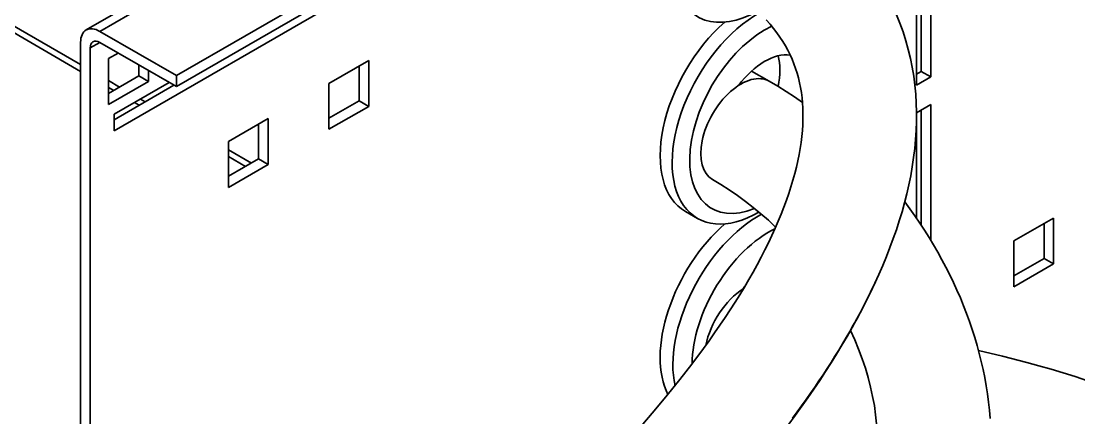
# Model space of a CAD drawing. Header units: millimetres. Extents: x -116965 to 323937, y 291661 to 566926.
# Drawn here: x -23650.7 to -23390.5, y 325954.1 to 326051.8 of the extents above; entities that cross this region are included whole.
import ezdxf

# ---------------------------------------------------------------- set-up
doc = ezdxf.new("R2010")
doc.units = ezdxf.units.MM
doc.layers.add('Visible Edges(Schneider)', color=7, linetype='Continuous', lineweight=35)
doc.layers.add('Visible Tangent Edges(Schneider)', color=7, linetype='Continuous', lineweight=35)

msp = doc.modelspace()

# ---------------------------------------------------------------- linework, layer by layer
at = {"layer": 'Visible Edges(Schneider)'}
for p, q in [((-23232.866841, 326281.607036), (-23634.739195, 326049.585925)), ((-23210.677327, 326270.390223), (-23612.549681, 326038.369112)), ((-23210.677327, 326267.668568), (-23612.549681, 326035.647456)), ((-23636.119907, 326039.399747), (-23934.476077, 326211.655762)), ((-23429.291173, 326039.389732), (-23429.291173, 326132.606425)), ((-23426.934151, 326133.967253), (-23426.934151, 326038.028905)), ((-23430.469685, 326035.987663), (-23430.469685, 326131.926011)), ((-23559.516672, 326064.224837), (-23627.870328, 326024.760835)), ((-23631.405862, 326049.255733), (-23612.549681, 326038.369112)), ((-23636.119907, 325845.784226), (-23636.119907, 326046.534077)), ((-23612.549681, 326035.647456), (-23631.405862, 326046.534077)), ((-23633.762884, 326045.17325), (-23633.762884, 325847.148636)), ((-23629.225616, 326042.553656), (-23626.868593, 326043.914484)), ((-23629.225616, 326031.258787), (-23629.225616, 326042.553656)), ((-23575.014096, 326036.429932), (-23565.232452, 326042.077367)), ((-23565.232452, 326042.077367), (-23565.232452, 326030.782497)), ((-23621.800995, 326038.267049), (-23621.800995, 326040.988705)), ((-23619.443972, 326039.627877), (-23619.443972, 326036.906222)), ((-23567.589475, 326032.143325), (-23567.589475, 326040.716539)), ((-23471.027712, 326039.473086), (-23466.68474, 326036.965669)), ((-23430.469685, 326038.709318), (-23429.291173, 326039.389732)), ((-23429.291173, 326039.389732), (-23426.934151, 326038.028905)), ((-23629.225616, 326033.980442), (-23621.800995, 326038.267049)), ((-23619.443972, 326036.906222), (-23629.225616, 326031.258787)), ((-23627.870328, 326028.843318), (-23614.317448, 326036.668077)), ((-23621.800995, 326038.267049), (-23619.443972, 326036.906222)), ((-23612.549681, 326038.369112), (-23612.549681, 326035.647456)), ((-23575.014096, 326025.135063), (-23575.014096, 326036.429932)), ((-23426.934151, 326038.028905), (-23430.469685, 326035.987663)), ((-23627.979506, 326034.699884), (-23629.225616, 326035.419326)), ((-23627.870328, 326027.48249), (-23613.138936, 326035.987663)), ((-23621.67447, 326031.05967), (-23622.852982, 326031.740084)), ((-23575.014096, 326027.856718), (-23567.589475, 326032.143325)), ((-23567.589475, 326032.143325), (-23565.232452, 326030.782497)), ((-23430.446169, 326029.197102), (-23426.934151, 326031.224766)), ((-23426.934151, 326031.224766), (-23426.934151, 325997.814929)), ((-23627.870328, 326024.760835), (-23627.870328, 326028.843318)), ((-23565.232452, 326030.782497), (-23575.014096, 326025.135063)), ((-23429.291173, 326001.532587), (-23429.291173, 326029.863939)), ((-23599.762833, 326022.141242), (-23589.981189, 326027.788677)), ((-23592.338212, 326017.854635), (-23592.338212, 326026.427849)), ((-23589.981189, 326027.788677), (-23589.981189, 326016.493807)), ((-23430.469685, 326003.279012), (-23430.469685, 326026.475809)), ((-23599.762833, 326010.846373), (-23599.762833, 326022.141242)), ((-23595.570445, 326015.988504), (-23599.762833, 326018.408981)), ((-23599.762833, 326013.568028), (-23592.338212, 326017.854635)), ((-23592.338212, 326017.854635), (-23589.981189, 326016.493807)), ((-23589.981189, 326016.493807), (-23599.762833, 326010.846373)), ((-23484.360558, 326003.202763), (-23487.306836, 326004.903797)), ((-23406.48698, 325997.646345), (-23396.705336, 326003.293779)), ((-23396.705336, 326003.293779), (-23396.705336, 325991.99891)), ((-23399.062358, 325993.359737), (-23399.062358, 326001.932952)), ((-23406.48698, 325986.351475), (-23406.48698, 325997.646345)), ((-23406.48698, 325989.07313), (-23399.062358, 325993.359737)), ((-23396.705336, 325991.99891), (-23406.48698, 325986.351475)), ((-23399.062358, 325993.359737), (-23396.705336, 325991.99891))]:
    msp.add_line(p, q, dxfattribs=at)
at = {"layer": 'Visible Edges(Schneider)', "flags": 128}
for points in [[(-23467.410123, 326052.112628), (-23466.478734, 326051.052115), (-23465.608755, 326049.989449), (-23464.79776, 326048.923512), (-23464.043815, 326047.852955), (-23463.344986, 326046.776532), (-23462.699409, 326045.692933), (-23462.10515, 326044.600755), (-23461.560253, 326043.498791), (-23461.062852, 326042.385654), (-23460.611061, 326041.259993), (-23460.202877, 326040.120575), (-23459.836458, 326038.966026), (-23459.510545, 326037.794345), (-23459.225565, 326036.603003), (-23458.981675, 326035.390871), (-23458.779055, 326034.156936), (-23458.617773, 326032.900172), (-23458.497941, 326031.619504), (-23458.419717, 326030.313905), (-23458.38319, 326028.982389), (-23458.388607, 326027.623879), (-23458.436823, 326026.238271), (-23458.528265, 326024.825968), (-23458.663224, 326023.387294), (-23458.842039, 326021.922652), (-23459.064979, 326020.432404), (-23459.332337, 326018.916952), (-23459.644448, 326017.376623), (-23460.001629, 326015.81183), (-23460.404148, 326014.223067), (-23460.851983, 326012.611463), (-23461.34491, 326010.977874), (-23461.882659, 326009.323054), (-23462.46496, 326007.647988), (-23463.091566, 326005.95352), (-23463.762161, 326004.240403), (-23464.476545, 326002.509559), (-23465.234401, 326000.761869), (-23466.035484, 325998.998125), (-23466.879477, 325997.219288), (-23467.765719, 325995.426273), (-23468.693567, 325993.619852), (-23469.662428, 325991.800693), (-23470.671648, 325989.969639), (-23471.720599, 325988.127367), (-23472.808673, 325986.274692), (-23473.935208, 325984.412324), (-23475.099574, 325982.541013), (-23476.301141, 325980.661565), (-23477.539314, 325978.774675), (-23478.813408, 325976.881165), (-23480.122826, 325974.981654), (-23481.46676, 325973.076841), (-23482.844445, 325971.167427), (-23485.698169, 325967.336706), (-23488.678052, 325963.494337), (-23491.778228, 325959.644979), (-23494.992729, 325955.793312), (-23498.315654, 325951.944129)], [(-23435.373528, 326053.336362), (-23434.519914, 326051.229315), (-23433.749379, 326049.099765), (-23433.062217, 326046.950059), (-23432.458719, 326044.782523), (-23431.937874, 326042.600957), (-23431.497749, 326040.407827), (-23431.136634, 326038.204614), (-23430.852778, 326035.992745), (-23430.644472, 326033.773751), (-23430.509984, 326031.549021), (-23430.447562, 326029.320034), (-23430.455474, 326027.088231), (-23430.531968, 326024.855117), (-23430.675357, 326022.622184), (-23430.883866, 326020.390745), (-23431.15564, 326018.161985), (-23431.488476, 326015.93536), (-23431.880835, 326013.710915), (-23432.331177, 326011.4888), (-23432.837906, 326009.269261), (-23433.399527, 326007.052343), (-23434.014477, 326004.838209), (-23434.681241, 326002.627073), (-23435.398265, 326000.418948), (-23436.164315, 325998.213691), (-23436.978334, 325996.011289), (-23437.839332, 325993.811665), (-23438.746276, 325991.614843), (-23439.69812, 325989.420741), (-23440.693843, 325987.229415), (-23441.732431, 325985.040777), (-23442.812829, 325982.854863), (-23443.934059, 325980.67163), (-23445.095052, 325978.491031), (-23446.29499, 325976.313059), (-23447.533118, 325974.137749), (-23448.808684, 325971.965287), (-23450.120946, 325969.79579), (-23451.469128, 325967.629357), (-23452.852455, 325965.466161), (-23454.270219, 325963.30634), (-23457.205854, 325958.997332), (-23460.269986, 325954.703437), (-23463.456524, 325950.42581)], [(-23466.684748, 326036.965644), (-23464.589274, 326035.723377), (-23462.527517, 326034.43618), (-23460.499838, 326033.105352), (-23458.506753, 326031.732255)], [(-23480.654731, 326012.768897), (-23478.569507, 326011.52079), (-23476.521058, 326010.206444), (-23474.511136, 326008.828273), (-23472.541451, 326007.388794), (-23470.613733, 326005.890357), (-23468.729758, 326004.335492), (-23466.891211, 326002.7266), (-23465.099869, 326001.066109)], [(-23433.342679, 326007.267269), (-23432.074722, 326005.551336), (-23430.841269, 326003.815586), (-23429.64268, 326002.060771), (-23428.479292, 326000.287657), (-23427.351465, 325998.496894), (-23426.259648, 325996.689155), (-23425.204269, 325994.865078), (-23424.185799, 325993.025375), (-23423.204642, 325991.170695), (-23422.26125, 325989.301662), (-23421.356048, 325987.418938), (-23420.489531, 325985.523196), (-23419.662082, 325983.615074), (-23418.874273, 325981.695213), (-23418.126655, 325979.764165), (-23417.419847, 325977.822651), (-23416.754466, 325975.871209), (-23416.131041, 325973.910507), (-23415.550224, 325971.941155), (-23415.012543, 325969.963821), (-23414.518649, 325967.979117), (-23414.069173, 325965.987586), (-23413.664922, 325963.989929), (-23413.306685, 325961.986835), (-23412.995271, 325959.979107), (-23412.731488, 325957.967448), (-23412.516168, 325955.952492), (-23412.350042, 325953.93505)], [(-23446.683944, 325975.622137), (-23445.637735, 325973.300333), (-23444.679552, 325970.971131), (-23443.810315, 325968.639294), (-23443.0307, 325966.309158), (-23442.341312, 325963.985121), (-23441.742782, 325961.671544), (-23441.23575, 325959.372872), (-23440.820856, 325957.093473), (-23440.498742, 325954.837687), (-23440.270025, 325952.609971)], [(-23415.200877, 325970.675716), (-23409.283932, 325969.246606), (-23403.326233, 325967.72612), (-23400.339494, 325966.918455), (-23397.351496, 325966.071961), (-23394.365206, 325965.181135), (-23391.383592, 325964.240603), (-23388.409643, 325963.244876), (-23385.445775, 325962.188082), (-23382.495608, 325961.063512), (-23379.563222, 325959.864513), (-23376.652796, 325958.58426), (-23373.76848, 325957.216114), (-23370.914385, 325955.753236), (-23368.09466, 325954.188936)]]:
    msp.add_lwpolyline(points, dxfattribs=at)
at = {"layer": 'Visible Edges(Schneider)'}
for centre, major_axis, start_param, end_param in [((-23469.360558, 326078.853734), (-15, -25.980762), 1.778829143, 7.061204196), ((-23469.360558, 326029.183525), (-15, -25.980762), 3.913532157, 7.0745024022), ((-23631.405862, 326043.812422), (-3.333333, 5.773503), 5.4977871438, 7.0685834706), ((-23472.306836, 326030.88456), (-15, -25.980762), 4.1806436317, 6.2831853072), ((-23467.777184, 326028.269364), (-13.060771, -22.621919), 3.8321657128, 6.9294847064), ((-23631.405862, 326043.812422), (-1.666667, 2.886751), 5.4977871438, 7.0685834706), ((-23467.777184, 326028.269364), (8.333333, 14.433757), 0.2257343817, 1.3646772293), ((-23475.84237, 326032.925801), (-8.333333, -14.433757), 2.0746976704, 2.6364741332), ((-23472.306836, 325981.214351), (-15, -25.980762), 4.1806436317, 5.927593327), ((-23466.819142, 325978.046029), (-8.333333, -14.433757), 4.4524989759, 4.5062698829)]:
    msp.add_ellipse(centre, major_axis=major_axis, ratio=0.5773502692, start_param=start_param, end_param=end_param, dxfattribs=at)
at = {"layer": 'Visible Tangent Edges(Schneider)'}
for p, q in [((-23229.533508, 326281.276844), (-23631.405862, 326049.255733)), ((-23764.577639, 326115.255873), (-23636.119907, 326041.090767)), ((-23631.405862, 326046.534077), (-23633.762884, 326045.17325)), ((-23629.225616, 326037.110346), (-23626.51504, 326035.545394)), ((-23621.388516, 326032.585594), (-23620.210004, 326031.90518)), ((-23599.762833, 326020.100001), (-23594.105979, 326016.834014))]:
    msp.add_line(p, q, dxfattribs=at)
at = {"layer": 'Visible Tangent Edges(Schneider)', "flags": 128}
msp.add_lwpolyline([(-23440.572269, 325987.493457), (-23441.282224, 325985.980731), (-23442.014624, 325984.466532), (-23442.769176, 325982.950873), (-23443.545611, 325981.433936), (-23444.343613, 325979.915851), (-23445.162915, 325978.396694), (-23446.003188, 325976.876591), (-23446.864175, 325975.355728), (-23447.745539, 325973.834171), (-23448.646998, 325972.312017), (-23449.568283, 325970.789473), (-23450.509068, 325969.266586), (-23451.469083, 325967.743458), (-23452.448014, 325966.220298), (-23453.445591, 325964.697158), (-23454.46151, 325963.174173), (-23455.495445, 325961.651493), (-23456.547149, 325960.129157), (-23457.616297, 325958.607367), (-23458.702595, 325957.086264), (-23459.805775, 325955.5659), (-23460.925532, 325954.046465)], dxfattribs=at)
at = {"layer": 'Visible Tangent Edges(Schneider)'}
for centre, major_axis, start_param, end_param in [((-23473.66974, 326024.867295), (-6.985, -12.098375), 3.1415926536, 6.2831853072), ((-23469.176165, 325979.406857), (-15, -25.980762), 3.8998400299, 5.7222865868), ((-23466.819142, 325978.046029), (-13.333333, -23.094011), 3.8460010559, 5.4882338835), ((-23472.711698, 325974.64396), (6.985, 12.098375), 0.821849704, 2.1061236138)]:
    msp.add_ellipse(centre, major_axis=major_axis, ratio=0.5773502692, start_param=start_param, end_param=end_param, dxfattribs=at)

doc.saveas('drawing.dxf')
